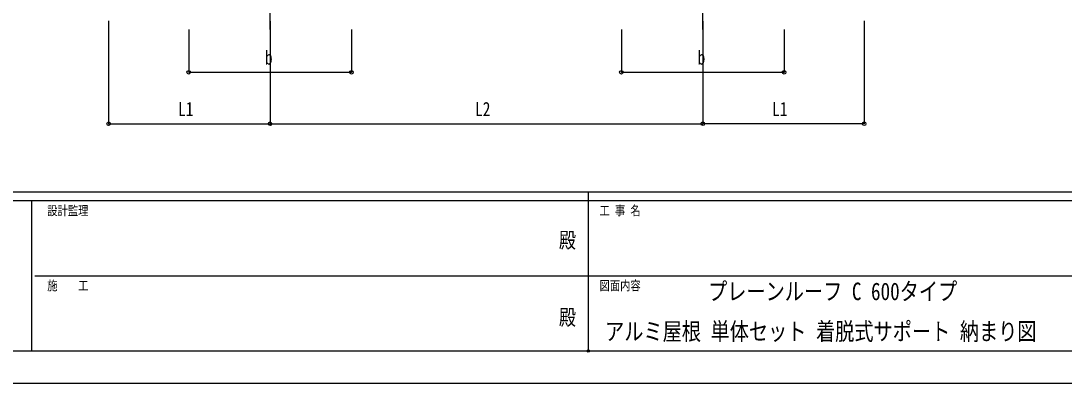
# Model space of a CAD drawing. Units: millimetres, scale not verified. Extents: x -10512 to 10512, y -7425 to 7425.
# Drawn here: x -3325 to 2765, y -7425 to -5313 of the extents above; entities that cross this region are included whole.
import ezdxf
from ezdxf.enums import TextEntityAlignment as Align

# ---------------------------------------------------------------- set-up
doc = ezdxf.new("R2010")
doc.units = ezdxf.units.MM
doc.header["$LTSCALE"] = 30
doc.header["$PDMODE"] = 32
doc.header["$PDSIZE"] = 15
for name, color, linetype in [('0-2_USER1', 3, 'Continuous'), ('0-3_YKK_12', 2, 'Continuous'), ('0-5_YKK_D', 6, 'Continuous'), ('0-6_YKK_ZWAK', 7, 'Continuous')]:
    doc.layers.add(name, color=color, linetype=linetype)
doc.styles.add('ＭＳ ゴシック', font='')
doc.styles.get('ＭＳ ゴシック').set_extended_font_data('MS Gothic')

msp = doc.modelspace()

# ---------------------------------------------------------------- linework, layer by layer
at = {"layer": '0-3_YKK_12'}
for p, q in [((-1870.45, -5362.5), (-1870.45, -2092.28)), ((655.55, -5362.5), (655.55, -2092.28))]:
    msp.add_line(p, q, dxfattribs=at)
at = {"layer": '0-5_YKK_D'}
for p, q in [((-2812.45, -5312.5), (-2812.45, -5913.5)), ((-1870.45, -5313.5), (-1870.45, -5913.5)), ((-1870.45, -5313.5), (-1870.45, -5913.5)), ((655.55, -5313.5), (655.55, -5913.5)), ((655.55, -5313.5), (655.55, -5913.5)), ((1597.55, -5313), (1597.55, -5913.5)), ((-2345.31, -5362.5), (-2345.31, -5613.5)), ((-1395.31, -5362.5), (-1395.31, -5613.5)), ((180.55, -5362), (180.55, -5613.5)), ((1130.55, -5362), (1130.55, -5613.5)), ((-2345.31, -5612.5), (-1395.31, -5612.5)), ((180.55, -5612.5), (1130.55, -5612.5)), ((-2812.45, -5912.5), (-1870.45, -5912.5)), ((-1870.45, -5912.5), (655.55, -5912.5)), ((1597.55, -5912.5), (655.55, -5912.5))]:
    msp.add_line(p, q, dxfattribs=at)
for centre in [(-2345.31, -5612.5), (-1395.31, -5612.5), (180.55, -5612.5), (1130.55, -5612.5), (-2812.45, -5912.5), (-1870.45, -5912.5), (-1870.45, -5912.5), (655.55, -5912.5), (655.55, -5912.5), (1597.55, -5912.5)]:
    msp.add_circle(centre, 10.62, dxfattribs=at)
at = {"layer": '0-6_YKK_ZWAK'}
for p, q in [((9737.55, -6312.5), (-9762.45, -6312.5)), ((-12.45, -6312.5), (-12.45, -7237.5)), ((-3262.45, -6362.5), (-9762.45, -6362.5)), ((-3262.45, -6362.5), (-3262.45, -7237.5)), ((-12.45, -6362.5), (-3262.45, -6362.5)), ((3237.55, -6362.5), (-12.45, -6362.5)), ((-3243.7, -6800), (-12.45, -6800)), ((-12.45, -6800), (3237.55, -6800)), ((-9762.45, -7237.5), (-3262.45, -7237.5)), ((-3262.45, -7237.5), (-12.45, -7237.5)), ((-12.45, -7237.5), (3237.55, -7237.5))]:
    msp.add_line(p, q, dxfattribs=at)
msp.add_lwpolyline([(-10512.5, -7425), (10512.5, -7425), (10512.5, 7425), (-10512.5, 7425)], close=True, dxfattribs=at)
msp.add_point((-12.45, -7237.5), dxfattribs=at)

# ---------------------------------------------------------------- texts
at = {"layer": '0-2_USER1', "style": 'ＭＳ ゴシック', "width": 0.8}
for s, p in [('プレーンルーフ C 600タイプ', (686.68, -6972.08)), ('アルミ屋根 単体セット 着脱式サポート 納まり図', (85.62, -7205.42))]:
    msp.add_text(s, height=102.6, dxfattribs=at).set_placement(p, align=Align.BOTTOM_LEFT)
at = {"layer": '0-5_YKK_D', "style": 'ＭＳ ゴシック', "width": 0.8}
for s, p in [('b', (-1900.31, -5592.5)), ('b', (625.55, -5592.5)), ('L1', (-2407.45, -5892.5)), ('L2', (-673.45, -5892.5)), ('L1', (1060.55, -5892.5))]:
    msp.add_text(s, height=82.48, dxfattribs=at).set_placement(p, align=Align.BOTTOM_LEFT)
at = {"layer": '0-6_YKK_ZWAK', "style": 'ＭＳ ゴシック', "width": 0.8}
for s, height, p in [('設計監理', 54.99, (-3170.78, -6462.5)), ('工 事 名', 54.99, (53.17, -6462.5)), ('殿', 91.64, (-184.17, -6664.58)), ('施\u3000\u3000工', 54.99, (-3170.78, -6900)), ('図面内容', 54.99, (53.17, -6900)), ('殿', 91.64, (-184.17, -7114.58))]:
    msp.add_text(s, height=height, dxfattribs=at).set_placement(p, align=Align.BOTTOM_LEFT)

doc.saveas('drawing.dxf')
